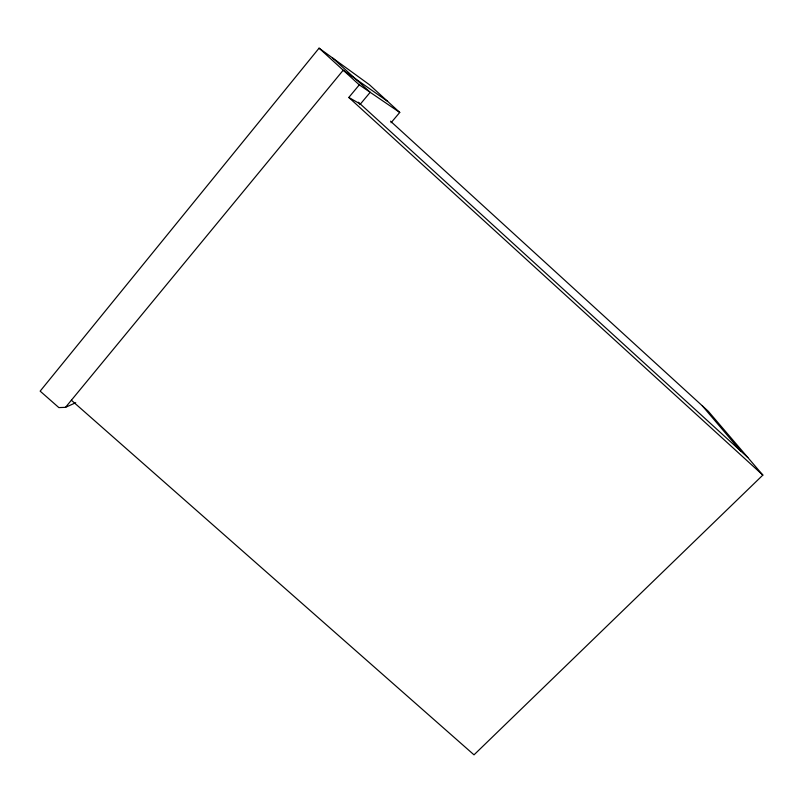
<?xml version="1.0" encoding="UTF-8"?>
<svg xmlns="http://www.w3.org/2000/svg" width="803" height="803" viewBox="0 0 803 803"><rect width="100%" height="100%" fill="white"/><g stroke="black" fill="none" stroke-linecap="round" stroke-linejoin="round"><path stroke-width="1.2" d="M391.061 122.718L399.753 112.45L369.36 84.676L319.072 48.16L40.15 391.141L58.86 407.603L65.515 407.342L75.723 402.725M65.515 407.342L343.212 70.212L387.608 101.359M71.377 400.225L474.011 754.84L762.85 475.085L348.813 97.464L359.272 84.877L399.753 112.45M359.935 104.601L370.193 92.315L332.643 58.017M348.813 97.464L360.376 104.069M319.072 48.16L359.272 84.877M390.509 121.183L708.216 411.206L762.85 475.085M358.379 102.232L747.824 457.509M702.334 405.836L740.677 450.985"/></g></svg>
